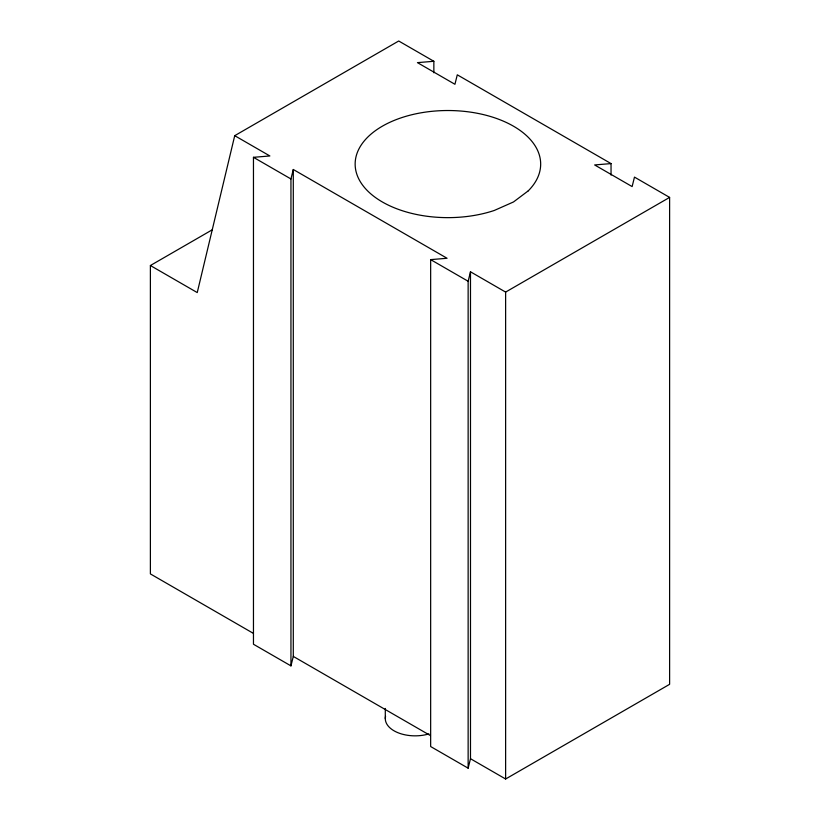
<?xml version="1.0" encoding="UTF-8"?>
<svg xmlns="http://www.w3.org/2000/svg" width="820" height="820" viewBox="0 0 820 820"><rect width="100%" height="100%" fill="white"/><g stroke="black" fill="none" stroke-linecap="round" stroke-linejoin="round"><path stroke-width="1.23" d="M433.852 72.785L433.852 61.285L398.715 41L234.725 135.679L197.241 292.576L150.388 265.526L150.388 573.908L253.267 633.306M234.725 135.679L269.862 155.964L253.462 157.317L253.462 644.243L290.946 665.881L290.946 178.955L293.293 169.494L447.054 258.269L430.654 259.622L430.654 746.538L468.138 768.176L470.485 758.715L470.485 271.789L505.622 292.084L669.612 197.405L669.612 684.321L505.622 779L470.485 758.715M290.946 665.881L293.293 656.41L293.293 169.494M468.138 768.176L468.138 281.26L470.485 271.789M150.388 265.526L212.441 229.702M433.852 61.285L417.452 62.638L454.936 84.286L457.283 74.815L611.043 163.59L611.043 175.09M611.043 163.59L594.643 164.943L632.128 186.581L634.475 177.11L669.612 197.405M253.462 157.317L290.946 178.955M430.654 259.622L468.138 281.26M293.293 656.41L430.459 735.601M505.622 292.084L505.622 779M385.297 708.449L385.297 718.627M428.891 733.9A29.817 17.22 0 0 1 398.007 732.731A29.817 17.22 0 0 1 385.554 716.383M528.244 190.855L513.505 201.956L494.296 210.463A92.762 53.556 0 0 1 356.556 173.379A92.762 53.556 0 0 1 464.017 111.335A92.762 53.556 0 0 1 528.244 190.855"/></g></svg>
